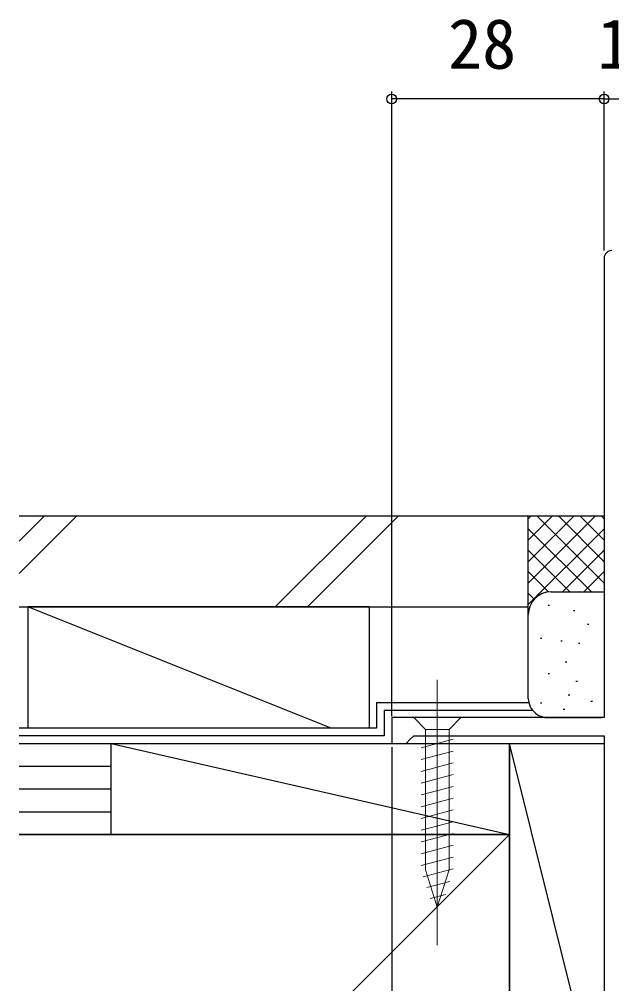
# Model space of a CAD drawing. Units: millimetres, scale not verified. Extents: x -525 to 525, y -783 to 779.
# Drawn here: x -16.5 to 61.6, y -476.4 to -349.2 of the extents above; entities that cross this region are included whole.
import ezdxf
from ezdxf.enums import TextEntityAlignment as Align

# ---------------------------------------------------------------- set-up
doc = ezdxf.new("R2010")
doc.units = ezdxf.units.MM
doc.header["$LTSCALE"] = 4
for name, color, linetype in [('0-3_YKK_11', 7, 'Continuous'), ('0-7_YKK_D', 6, 'Continuous'), ('0-9_YSS_K', 3, 'Continuous'), ('0-A_YSS_KE', 3, 'Continuous')]:
    doc.layers.add(name, color=color, linetype=linetype)
doc.layers.add('0-5_YKK_13', color=4, linetype='Continuous', lineweight=18)
doc.styles.add('ＭＳ ゴシック', font='')
doc.styles.get('ＭＳ ゴシック').set_extended_font_data('MS Gothic')

msp = doc.modelspace()

# ---------------------------------------------------------------- linework, layer by layer
at = {"layer": '0-3_YKK_11'}
msp.add_lwpolyline([(60.591, -380.685), (60.591, -441.285), (32.591, -441.285), (32.591, -444.685), (34.491, -444.685), (34.991, -444.185), (35.491, -443.685), (60.591, -443.685), (60.591, -494.685), (64.833, -494.685), (65.016, -494.565), (65.566, -494.565), (65.749, -494.685), (68.391, -494.685)], dxfattribs=at)
msp.add_arc((61.591, -380.685), 1, 90.00001, 179.99999, dxfattribs=at)
at = {"layer": '0-5_YKK_13'}
for p, q in [((38.591, -436.285), (38.591, -471.285)), ((41.691, -441.285), (35.491, -441.285)), ((35.491, -441.285), (37.041, -442.835)), ((41.691, -441.285), (40.141, -442.835)), ((37.041, -442.835), (37.041, -461.369)), ((40.141, -442.835), (37.041, -442.835)), ((40.141, -461.369), (40.141, -442.835)), ((36.491, -445.262), (40.691, -444.136)), ((36.491, -446.814), (40.691, -445.689)), ((36.491, -448.367), (40.691, -447.242)), ((36.491, -449.92), (40.691, -448.795)), ((36.491, -451.473), (40.691, -450.348)), ((36.491, -453.026), (40.691, -451.901)), ((36.491, -454.579), (40.691, -453.454)), ((36.491, -456.132), (40.691, -455.007)), ((36.491, -457.685), (40.691, -456.559)), ((36.491, -459.238), (40.691, -458.112)), ((36.491, -460.791), (40.691, -459.665)), ((36.75, -462.274), (40.691, -461.218)), ((38.591, -466.285), (37.041, -461.369)), ((38.591, -466.285), (40.141, -461.369)), ((37.202, -463.706), (40.238, -462.893)), ((37.653, -465.138), (39.703, -464.589))]:
    msp.add_line(p, q, dxfattribs=at)
at = {"layer": '0-7_YKK_D'}
for p, q in [((32.591, -441.085), (32.591, -358.685)), ((60.591, -379.685), (60.591, -358.685)), ((60.591, -379.685), (60.591, -358.685)), ((60.591, -359.685), (32.591, -359.685)), ((60.591, -359.685), (72.591, -359.685)), ((32.591, -445.185), (32.591, -758.695))]:
    msp.add_line(p, q, dxfattribs=at)
for centre in [(32.591, -359.685), (60.591, -359.685), (60.591, -359.685)]:
    msp.add_circle(centre, 0.637, dxfattribs=at)
at = {"layer": '0-9_YSS_K'}
for p, q in [((-16.515, -418.018), (-13.185, -414.688)), ((-16.515, -422.261), (-8.943, -414.688)), ((17.241, -426.688), (29.241, -414.688)), ((21.484, -426.688), (33.484, -414.688)), ((50.594, -414.688), (60.594, -414.688)), ((50.594, -427.688), (50.594, -414.688)), ((59.452, -414.688), (50.594, -423.546)), ((56.623, -414.688), (50.594, -420.717)), ((53.795, -414.688), (50.594, -417.889)), ((50.967, -414.688), (50.594, -415.06)), ((60.594, -423.546), (51.736, -414.688)), ((60.594, -420.717), (54.565, -414.688)), ((60.594, -417.889), (57.393, -414.688)), ((60.594, -415.06), (60.221, -414.688)), ((60.594, -416.374), (50.594, -426.374)), ((58.908, -424.688), (50.594, -416.374)), ((56.079, -424.688), (50.594, -419.203)), ((60.594, -419.203), (55.109, -424.688)), ((53.269, -424.706), (50.594, -422.031)), ((60.594, -422.031), (57.919, -424.706)), ((53.594, -424.688), (60.594, -424.688)), ((51.389, -425.654), (50.594, -424.859)), ((24.594, -442.688), (-15.406, -426.688)), ((-15.406, -426.688), (-15.406, -442.688)), ((29.594, -426.688), (-15.406, -426.688)), ((29.594, -426.688), (29.594, -442.688)), ((53.399, -426.516), (53.199, -426.516)), ((56.737, -427.183), (56.537, -427.183)), ((50.594, -438.788), (50.594, -427.688)), ((58.593, -429.014), (58.393, -429.014)), ((52.398, -430.855), (52.198, -430.855)), ((55.068, -431.189), (54.868, -431.189)), ((57.405, -431.523), (57.205, -431.523)), ((55.671, -433.982), (55.471, -433.982)), ((53.399, -435.528), (53.199, -435.528)), ((57.071, -436.53), (56.871, -436.53)), ((56.05, -438.308), (55.85, -438.308)), ((52.398, -439.37), (52.198, -439.37)), ((59.054, -439.139), (58.854, -439.139)), ((60.294, -441.288), (53.594, -441.288)), ((55.402, -440.202), (55.202, -440.202)), ((-16.515, -444.688), (-4.406, -444.688)), ((-15.406, -444.688), (29.594, -444.688)), ((-4.406, -456.688), (-4.406, -444.688)), ((-4.406, -444.688), (48.094, -456.688)), ((60.594, -494.688), (48.094, -444.688)), ((-16.515, -447.688), (-4.406, -447.688)), ((-16.515, -450.688), (-4.406, -450.688)), ((-16.515, -453.688), (-4.406, -453.688)), ((48.094, -456.688), (-16.515, -521.297)), ((-4.406, -456.688), (-16.515, -456.688))]:
    msp.add_line(p, q, dxfattribs=at)
for points in [[(-4.406, -456.688), (-4.406, -444.688), (48.094, -444.688), (48.094, -456.688)], [(48.094, -494.688), (48.094, -444.688), (60.594, -444.688), (60.594, -494.688)]]:
    msp.add_lwpolyline(points, close=True, dxfattribs=at)
for centre, radius, start, end in [((53.594, -427.688), 3, 90, 180), ((53.202, -438.679), 2.609, 181.73764, 278.65122)]:
    msp.add_arc(centre, radius, start, end, dxfattribs=at)
at = {"layer": '0-A_YSS_KE'}
for p, q in [((-16.515, -414.688), (50.594, -414.688)), ((30.594, -439.288), (50.59, -439.288)), ((31.594, -440.288), (51.148, -440.288))]:
    msp.add_line(p, q, dxfattribs=at)
for points in [[(-16.515, -426.688), (50.594, -426.688), (50.594, -414.688)], [(30.594, -439.288), (30.594, -442.688), (-16.515, -442.688)], [(31.594, -440.288), (31.594, -443.688), (-16.515, -443.688)], [(-16.515, -456.688), (48.094, -456.688), (48.094, -561.688), (-16.515, -561.688)]]:
    msp.add_lwpolyline(points, dxfattribs=at)

# ---------------------------------------------------------------- texts
at = {"layer": '0-7_YKK_D', "style": 'ＭＳ ゴシック'}
for s, p in [('28', (40.02, -357.685)), ('12', (59.688, -357.685))]:
    msp.add_text(s, height=6.598, dxfattribs=at).set_placement(p, align=Align.BOTTOM_LEFT)

doc.saveas('drawing.dxf')
